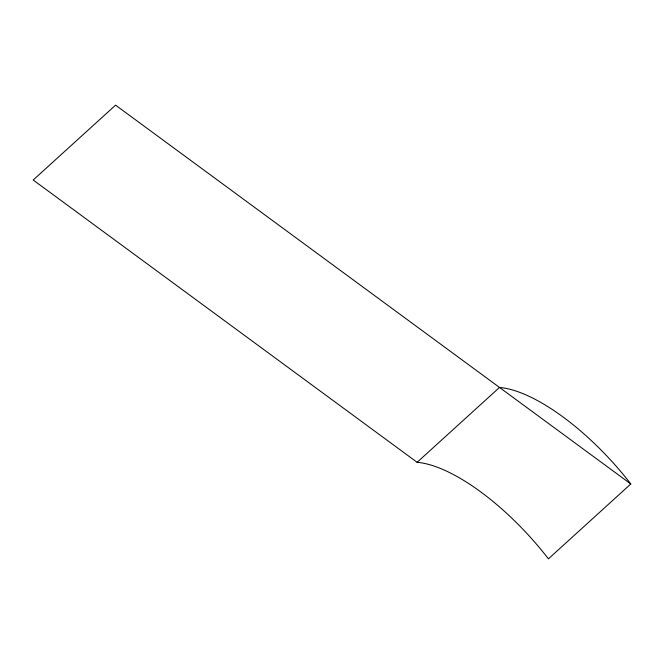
<?xml version="1.0" encoding="UTF-8"?>
<svg xmlns="http://www.w3.org/2000/svg" width="664" height="664" viewBox="0 0 664 664"><rect width="100%" height="100%" fill="white"/><g stroke="black" fill="none" stroke-linecap="round" stroke-linejoin="round"><path stroke-width="1" d="M417.116 462.31L499.502 387.436A140.959 53.842 47.7 0 1 630.8 483.981L548.423 558.847A140.959 53.842 47.7 0 0 417.116 462.31L33.2 180.019L115.578 105.153L630.8 483.981"/></g></svg>
